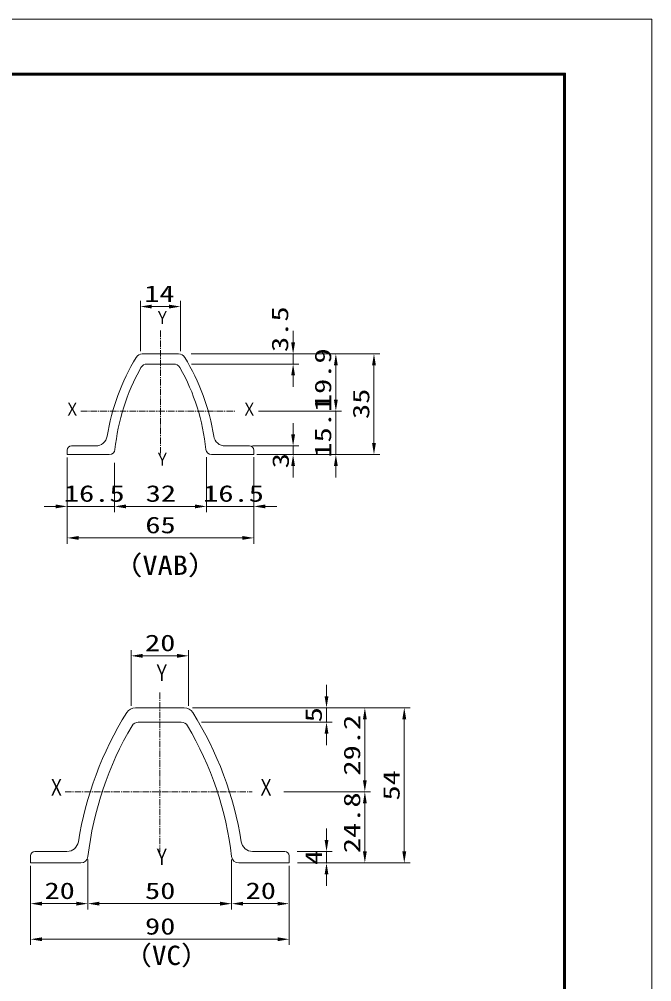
# Model space of a CAD drawing. Units: millimetres, scale not verified, with parts at other scales. Extents: x -4455 to 4455, y -3150 to 3150.
# Drawn here: x 2253 to 4455, y -199 to 3150 of the extents above; entities that cross this region are included whole.
import ezdxf
from ezdxf.enums import TextEntityAlignment as Align

# ---------------------------------------------------------------- set-up
doc = ezdxf.new("R2010")
doc.units = ezdxf.units.MM
doc.header["$LTSCALE"] = 30
doc.linetypes.add('USER4', pattern=[1.125, 0.75, -0.125, 0.125, -0.125])
doc.layers.add('0-0_10', color=7, linetype='Continuous')
doc.layers.add('0-2_0', color=1, linetype='Continuous', lineweight=18)
doc.layers.add('0-4_1', color=7, linetype='Continuous', lineweight=9)
doc.styles.add('ＭＳ ゴシック', font='')
doc.styles.get('ＭＳ ゴシック').set_extended_font_data('MS Gothic')

msp = doc.modelspace()

# ---------------------------------------------------------------- linework, layer by layer
at = {"layer": '0-2_0'}
for p, q in [((2674.62, 1995.46), (2674.62, 2170.24)), ((2714.62, 2150.24), (2774.62, 2150.24)), ((2814.62, 1995.46), (2814.62, 2170.24)), ((3206.51, 2025.46), (3206.51, 2065.46)), ((2851.6, 1985.46), (3507.95, 1985.46)), ((2851.6, 1985.46), (3375.28, 1985.46)), ((2851.6, 1985.46), (3226.51, 1985.46)), ((3206.51, 1985.46), (3206.51, 1950.43)), ((2852.56, 1950.43), (3226.51, 1950.43)), ((3355.28, 1945.46), (3355.28, 1826.26)), ((3487.95, 1945.46), (3487.95, 1675.1)), ((3206.51, 1910.43), (3206.51, 1870.43)), ((3355.28, 1826.26), (3355.28, 1866.26)), ((3086.46, 1786.26), (3375.28, 1786.26)), ((3086.46, 1786.26), (3375.28, 1786.26)), ((3355.28, 1786.26), (3355.28, 1635.1)), ((3206.51, 1705.14), (3206.51, 1745.14)), ((3064.6, 1665.14), (3226.51, 1665.14)), ((3206.51, 1665.14), (3206.51, 1635.1)), ((2419.62, 1625.1), (2419.62, 1325.27)), ((2904.48, 1626.44), (2904.48, 1434.91)), ((2904.48, 1625.1), (2904.48, 1434.91)), ((3069.62, 1626.44), (3069.62, 1434.91)), ((3069.62, 1625.1), (3069.62, 1325.27)), ((3079.62, 1635.1), (3375.28, 1635.1)), ((3079.62, 1635.1), (3507.95, 1635.1)), ((3123, 1635.1), (3226.51, 1635.1)), ((2419.62, 1606.42), (2419.62, 1434.91)), ((2584.76, 1606.42), (2584.76, 1434.91)), ((2584.76, 1605.08), (2584.76, 1434.91)), ((3206.51, 1595.1), (3206.51, 1555.1)), ((3355.28, 1595.1), (3355.28, 1555.1)), ((2379.62, 1454.91), (2339.62, 1454.91)), ((2419.62, 1454.91), (2584.76, 1454.91)), ((2624.76, 1454.91), (2864.48, 1454.91)), ((2624.76, 1454.91), (2664.76, 1454.91)), ((2864.48, 1454.91), (2824.48, 1454.91)), ((2904.48, 1454.91), (3069.62, 1454.91)), ((3109.62, 1454.91), (3149.62, 1454.91)), ((2459.62, 1345.27), (3029.62, 1345.27)), ((2642.31, 760.9), (2642.31, 955)), ((2842.31, 760.9), (2842.31, 955)), ((2682.31, 935), (2802.31, 935)), ((3322.78, 794.28), (3322.78, 834.28)), ((2856.48, 754.28), (3613.44, 754.28)), ((2856.48, 754.28), (3342.78, 754.28)), ((2876.48, 754.28), (3476.23, 754.28)), ((3322.78, 754.28), (3322.78, 704.28)), ((2887.29, 704.28), (3342.78, 704.28)), ((3456.23, 714.28), (3456.23, 502.28)), ((3593.44, 714.28), (3593.44, 254.28)), ((3322.78, 664.28), (3322.78, 624.28)), ((3174.43, 462.28), (3476.23, 462.28)), ((3174.43, 462.28), (3476.23, 462.28)), ((3456.23, 422.28), (3456.23, 254.28)), ((3322.78, 294.28), (3322.78, 334.28)), ((3220.64, 254.28), (3342.78, 254.28)), ((3322.78, 254.28), (3322.78, 214.28)), ((2292.31, 204.28), (2292.31, -71.16)), ((2492.14, 226.38), (2492.14, 52.71)), ((2492.14, 226.38), (2492.14, 52.71)), ((2992.48, 226.38), (2992.48, 52.71)), ((2992.48, 226.38), (2992.48, 52.71)), ((3192.31, 204.28), (3192.31, -71.16)), ((3222.31, 214.28), (3476.23, 214.28)), ((3222.31, 214.28), (3613.44, 214.28)), ((3235.64, 214.28), (3342.78, 214.28)), ((2292.31, 184.28), (2292.31, 52.71)), ((3192.31, 184.28), (3192.31, 52.71)), ((3322.78, 174.28), (3322.78, 134.28)), ((2332.31, 72.71), (2452.14, 72.71)), ((2532.14, 72.71), (2952.48, 72.71)), ((3032.48, 72.71), (3152.31, 72.71)), ((2332.31, -51.16), (3152.31, -51.16))]:
    msp.add_line(p, q, dxfattribs=at)
at = {"layer": '0-2_0', "color": 3}
msp.add_lwpolyline([(-4455, 3150), (4455, 3150), (4455, -3150), (-4455, -3150)], close=True, dxfattribs=at)
at = {"layer": '0-2_0', "color": 7, "lineweight": 9}
for points in [[(-4155, 2962.5), (4155, 2962.5), (4155, -2962.5), (-4155, -2962.5)], [(-4153.13, 2960.62), (4153.13, 2960.62), (4153.13, -2960.62), (-4153.13, -2960.62)], [(-4151.25, 2958.75), (4151.25, 2958.75), (4151.25, -2958.75), (-4151.25, -2958.75)], [(-4149.38, 2956.87), (4149.38, 2956.87), (4149.38, -2956.87), (-4149.38, -2956.87)], [(-4147.5, 2955), (4147.5, 2955), (4147.5, -2955), (-4147.5, -2955)]]:
    msp.add_lwpolyline(points, close=True, dxfattribs=at)
at = {"layer": '0-2_0'}
for points in [[(2714.62, 2156.91), (2674.62, 2150.24), (2714.62, 2143.57)], [(2774.62, 2156.91), (2814.62, 2150.24), (2774.62, 2143.57)], [(3199.85, 2025.46), (3206.51, 1985.46), (3213.18, 2025.46)], [(3348.62, 1945.46), (3355.28, 1985.46), (3361.95, 1945.46)], [(3481.28, 1945.46), (3487.95, 1985.46), (3494.61, 1945.46)], [(3199.85, 1910.43), (3206.51, 1950.43), (3213.18, 1910.43)], [(3348.62, 1826.26), (3355.28, 1786.26), (3361.95, 1826.26)], [(3348.62, 1826.26), (3355.28, 1786.26), (3361.95, 1826.26)], [(3199.85, 1705.14), (3206.51, 1665.14), (3213.18, 1705.14)], [(3481.28, 1675.1), (3487.95, 1635.1), (3494.61, 1675.1)], [(3199.85, 1595.1), (3206.51, 1635.1), (3213.18, 1595.1)], [(3348.62, 1595.1), (3355.28, 1635.1), (3361.95, 1595.1)], [(2379.62, 1461.58), (2419.62, 1454.91), (2379.62, 1448.24)], [(2624.76, 1461.58), (2584.76, 1454.91), (2624.76, 1448.24)], [(2624.76, 1461.58), (2584.76, 1454.91), (2624.76, 1448.24)], [(2864.48, 1461.58), (2904.48, 1454.91), (2864.48, 1448.24)], [(2864.48, 1461.58), (2904.48, 1454.91), (2864.48, 1448.24)], [(3109.62, 1461.58), (3069.62, 1454.91), (3109.62, 1448.24)], [(2459.62, 1351.94), (2419.62, 1345.27), (2459.62, 1338.61)], [(3029.62, 1351.94), (3069.62, 1345.27), (3029.62, 1338.61)], [(2682.31, 941.66), (2642.31, 935), (2682.31, 928.33)], [(2802.31, 941.66), (2842.31, 935), (2802.31, 928.33)], [(3316.11, 794.28), (3322.78, 754.28), (3329.44, 794.28)], [(3449.57, 714.28), (3456.23, 754.28), (3462.9, 714.28)], [(3586.77, 714.28), (3593.44, 754.28), (3600.1, 714.28)], [(3316.11, 664.28), (3322.78, 704.28), (3329.44, 664.28)], [(3449.57, 502.28), (3456.23, 462.28), (3462.9, 502.28)], [(3449.57, 422.28), (3456.23, 462.28), (3462.9, 422.28)], [(3316.11, 294.28), (3322.78, 254.28), (3329.44, 294.28)], [(3449.57, 254.28), (3456.23, 214.28), (3462.9, 254.28)], [(3586.77, 254.28), (3593.44, 214.28), (3600.1, 254.28)], [(3316.11, 174.28), (3322.78, 214.28), (3329.44, 174.28)], [(2332.31, 79.37), (2292.31, 72.71), (2332.31, 66.04)], [(2452.14, 79.37), (2492.14, 72.71), (2452.14, 66.04)], [(2532.14, 79.37), (2492.14, 72.71), (2532.14, 66.04)], [(2952.48, 79.37), (2992.48, 72.71), (2952.48, 66.04)], [(3032.48, 79.37), (2992.48, 72.71), (3032.48, 66.04)], [(3152.31, 79.37), (3192.31, 72.71), (3152.31, 66.04)], [(2332.31, -44.49), (2292.31, -51.16), (2332.31, -57.83)], [(3152.31, -44.49), (3192.31, -51.16), (3152.31, -57.83)]]:
    msp.add_solid(points, dxfattribs=at)
at = {"layer": '0-4_1', "color": 4, "linetype": 'USER4', "lineweight": 18}
for p, q in [((2744.62, 2066.43), (2744.62, 1633.95)), ((2467.77, 1786.26), (3006.41, 1786.26)), ((2742.31, 807.93), (2742.31, 251.49)), ((2412.41, 462.28), (3064.43, 462.28))]:
    msp.add_line(p, q, dxfattribs=at)
at = {"layer": '0-4_1'}
for p, q in [((2681.56, 1985.46), (2807.68, 1985.46)), ((2698.57, 1950.43), (2790.67, 1950.43)), ((2419.62, 1650.12), (2419.62, 1635.1)), ((2519.39, 1665.14), (2434.64, 1665.14)), ((2969.85, 1665.14), (3054.6, 1665.14)), ((3069.62, 1650.12), (3069.62, 1635.1)), ((2566.44, 1635.1), (2419.62, 1635.1)), ((2922.8, 1635.1), (3069.62, 1635.1)), ((2657.31, 754.28), (2827.31, 754.28)), ((2667.31, 704.28), (2817.31, 704.28)), ((2292.31, 239.28), (2292.31, 214.28)), ((2419.31, 254.28), (2307.31, 254.28)), ((3065.31, 254.28), (3177.31, 254.28)), ((3192.31, 239.28), (3192.31, 214.28)), ((2467.31, 214.28), (2292.31, 214.28)), ((3017.31, 214.28), (3192.31, 214.28))]:
    msp.add_line(p, q, dxfattribs=at)
for centre, radius, start, end in [((2681.56, 1960.44), 25.03, 90.00035, 148.60846), ((2807.68, 1960.44), 25.03, 31.39154, 90), ((3306.2, 1579.28), 756.78, 148.60847, 170.90936), ((2698.57, 1925.4), 25.03, 90, 150.51651), ((2790.67, 1925.4), 25.03, 29.48349, 90), ((2183.04, 1579.28), 756.78, 9.09063, 31.39152), ((3309.42, 1580.04), 726.75, 150.51657, 174.22897), ((2179.82, 1580.04), 726.75, 5.77103, 29.48342), ((2519.39, 1705.18), 40.04, 270, 350.9093), ((2969.85, 1705.18), 40.04, 189.0907, 270), ((2434.64, 1650.12), 15.02, 90, 180), ((2566.44, 1655.13), 20.02, 270, 354.22888), ((2922.8, 1655.13), 20.02, 185.77113, 270), ((3054.6, 1650.12), 15.02, 0, 90), ((3643.97, 99.82), 1200, 147.87775, 170.97737), ((2657.31, 719.28), 35, 90, 147.87762), ((2827.31, 719.28), 35, 32.12238, 90), ((1840.65, 99.82), 1200, 9.02258, 32.1222), ((2667.31, 679.28), 25, 90.00035, 149.40292), ((2817.31, 679.28), 25, 30.59708, 90), ((3644.28, 101.57), 1160, 149.4028, 173.32632), ((1840.34, 101.57), 1160, 6.67365, 30.59716), ((2419.31, 294.28), 40, 269.99979, 350.97732), ((3065.31, 294.28), 40, 189.02246, 270), ((2307.31, 239.28), 15, 90, 180), ((2467.31, 239.28), 25, 270, 353.32654), ((3017.31, 239.28), 25, 186.67346, 270), ((3177.31, 239.28), 15, 0, 90)]:
    msp.add_arc(centre, radius, start, end, dxfattribs=at)

# ---------------------------------------------------------------- texts
at = {"layer": '0-0_10', "style": 'ＭＳ ゴシック'}
for s, width, p in [('（VAB）', 1.15, (2576.38, 1196.45)), ('（VC）', 1.1, (2614.2, -161.06))]:
    msp.add_text(s, height=67.35, dxfattribs=dict(at, width=width)).set_placement(p, align=Align.BOTTOM_LEFT)
at = {"layer": '0-2_0', "color": 3, "style": 'ＭＳ ゴシック', "width": 1.35}
for s, p in [('14', (2688.05, 2149.14)), ('16.5', (2408.33, 1453.81)), ('32', (2693.19, 1453.81)), ('16.5', (2893.19, 1453.81)), ('65', (2691.91, 1344.17)), ('20', (2690.88, 933.89)), ('20', (2340.8, 71.6)), ('50', (2690.88, 71.6)), ('20', (3040.97, 71.6)), ('90', (2690.88, -52.26))]:
    msp.add_text(s, height=57.62, dxfattribs=at).set_placement(p, align=Align.BOTTOM_LEFT)
for s, p in [('3.5', (3206.7, 1992.19)), ('19.9', (3356.39, 1793.29)), ('35', (3489.05, 1758.86)), ('15.1', (3356.39, 1624.54)), ('3', (3209.05, 1587.55)), ('5', (3323.88, 703.57)), ('29.2', (3457.34, 518.28)), ('54', (3594.54, 431.57)), ('24.8', (3457.34, 248.28)), ('4', (3323.88, 207.28))]:
    msp.add_text(s, height=57.62, rotation=90, dxfattribs=at).set_placement(p, align=Align.BOTTOM_LEFT)
at = {"layer": '0-4_1', "color": 4, "style": 'ＭＳ ゴシック'}
for s, height, width, p in [('Ｙ', 44.43, 0.85, (2725.62, 2076.82)), ('Ｘ', 44.43, 0.85, (2411.97, 1757.72)), ('Ｘ', 44.43, 0.85, (3028.3, 1757.72)), ('Ｙ', 44.43, 0.85, (2725.62, 1583.69)), ('Ｙ', 57.62, 0.75, (2719.71, 830.12)), ('Ｘ', 57.62, 0.75, (2353.01, 431.18)), ('Ｘ', 57.62, 0.75, (3082.73, 431.18)), ('Ｙ', 57.62, 0.75, (2719.71, 189.51))]:
    msp.add_text(s, height=height, dxfattribs=dict(at, width=width)).set_placement(p, align=Align.BOTTOM_LEFT)

doc.saveas('drawing.dxf')
